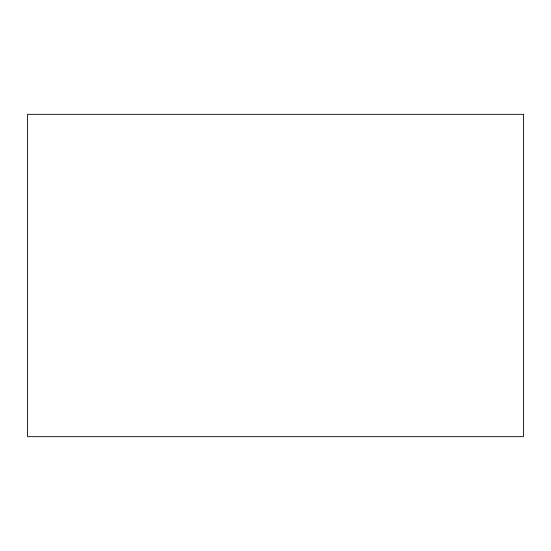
<?xml version="1.0" encoding="UTF-8"?>
<svg xmlns="http://www.w3.org/2000/svg" width="551" height="551" viewBox="0 0 551 551"><rect width="100%" height="100%" fill="white"/><g stroke="black" fill="none" stroke-linecap="round" stroke-linejoin="round"><path stroke-width="0.83" d="M523.45 114.332L27.55 114.332L27.55 436.667L523.45 436.667L523.45 114.332"/></g></svg>
